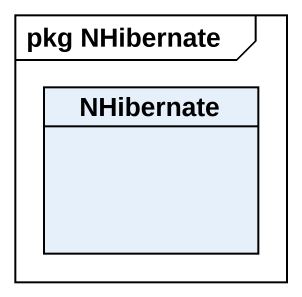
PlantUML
@startuml
mainframe pkg NHibernate
hide circle
hide empty members
class NHibernate
@enduml
